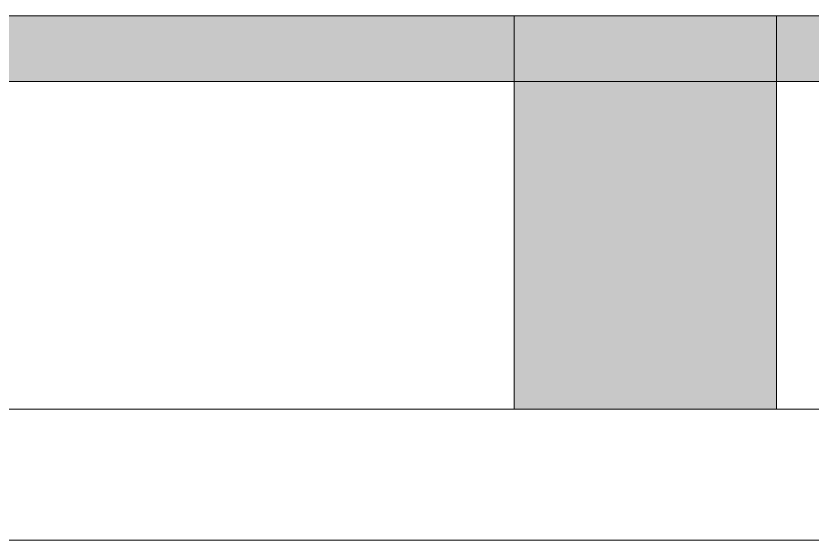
# Model space of a CAD drawing. Header units: millimetres. Extents: x -213 to 151, y -74 to 135.
# Drawn here: x 90.606 to 91.821, y -37.647 to -36.847 of the extents above; entities that cross this region are included whole.
import ezdxf

# ---------------------------------------------------------------- set-up
doc = ezdxf.new("R2010")
doc.units = ezdxf.units.MM
doc.header["$LTSCALE"] = 15

msp = doc.modelspace()

# ---------------------------------------------------------------- hatches: boundary and pattern name
at = {"linetype": 'Continuous', "lineweight": 13}
h = msp.add_hatch(color=256, dxfattribs=at)
h.dxf.hatch_style = 1
h.paths.add_polyline_path([(69.2663, -36.8473), (69.2663, -36.9473), (100.8663, -36.9473), (100.8663, -37.0473), (100.8663, -36.8473)])
h = msp.add_hatch(color=256, dxfattribs=at)
h.dxf.hatch_style = 1
h.paths.add_polyline_path([(91.3663, -37.4473), (91.7663, -37.4473), (91.7663, -36.8473), (91.3663, -36.8473)])
h = msp.add_hatch(color=256, dxfattribs=at)
h.dxf.hatch_style = 1
h.paths.add_polyline_path([(91.3663, -37.4473), (91.7663, -37.4473), (91.7663, -36.8473), (91.3663, -36.8473)])

# ---------------------------------------------------------------- linework, layer by layer
for points in [[(69.2663, -36.8473), (100.8663, -36.8473)], [(69.2663, -36.8473), (100.8663, -36.8473)], [(100.8663, -36.9473), (69.2663, -36.9473)], [(100.8663, -36.9473), (69.2663, -36.9473)], [(88.8663, -37.4473), (94.2663, -37.4473)], [(88.8663, -37.4473), (94.2663, -37.4473)], [(88.8663, -37.6473), (94.2663, -37.6473)], [(88.8663, -37.6473), (94.2663, -37.6473)]]:
    msp.add_lwpolyline(points, dxfattribs=at)
msp.add_lwpolyline([(91.3663, -37.4473), (91.7663, -37.4473), (91.7663, -36.8473), (91.3663, -36.8473)], close=True, dxfattribs=at)
msp.add_lwpolyline([(91.3663, -37.4473), (91.7663, -37.4473), (91.7663, -36.8473), (91.3663, -36.8473)], close=True, dxfattribs=at)

doc.saveas('drawing.dxf')
